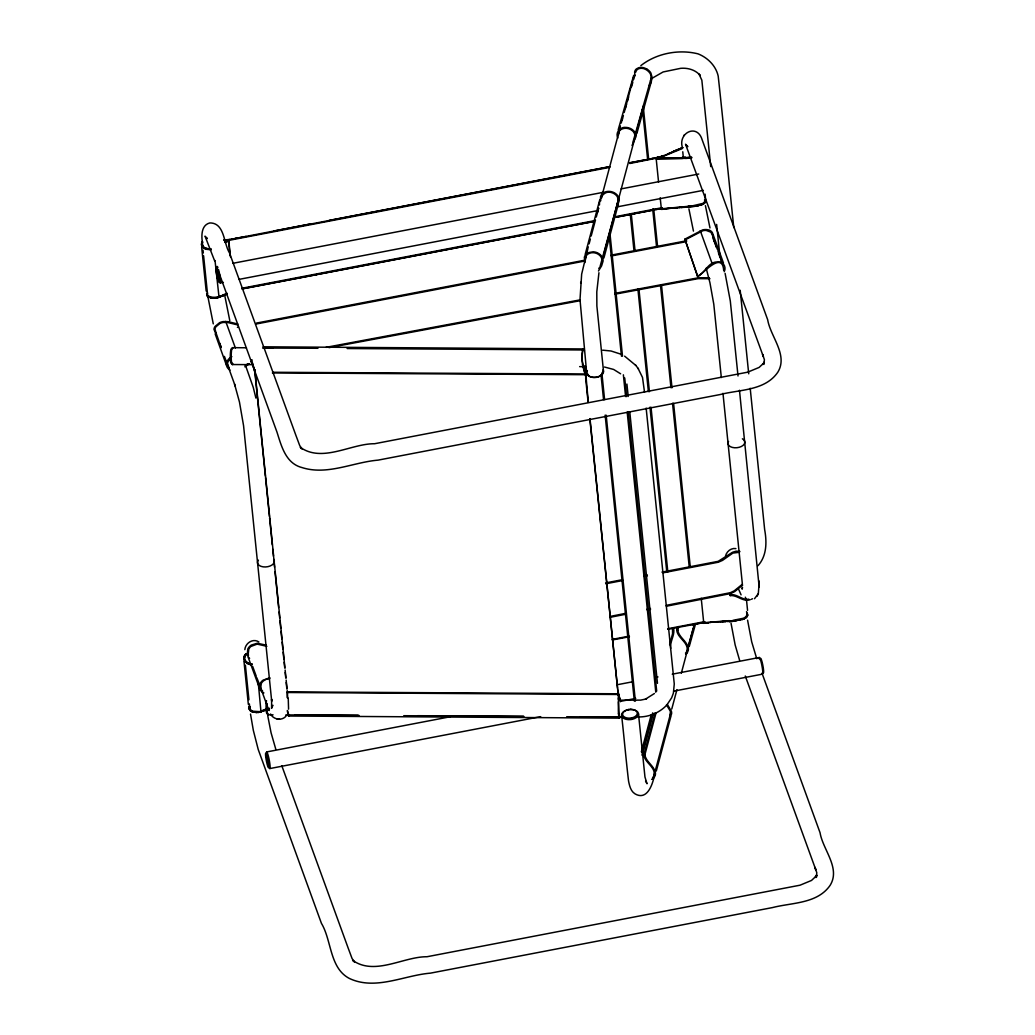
<?xml version="1.0" encoding="UTF-8"?>
<svg xmlns="http://www.w3.org/2000/svg" width="1035" height="1035" viewBox="0 0 1035 1035"><rect width="100%" height="100%" fill="white"/><g stroke="black" fill="none" stroke-linecap="round" stroke-linejoin="round"><path stroke-width="1.5" d="M584.943 366.015L585.318 375.123M650.523 81.04L651.274 77.832L650.549 74.3A8.034 5.796 34.4 0 0 649.902 73.136A8.681 6.275 34.1 0 0 645.633 69.41C642.386 67.456 636.499 67.792 635.684 72.243M585.098 365.963L588.255 401.8M618.387 701.846L618.348 710.346A11.773 1.384 -88.7 0 0 618.464 713.4M580.027 299.206L581.657 274.146L587.518 249.81M617.339 203.882L618.205 199.949L617.468 197.051A8.138 6.404 15.2 0 0 616.782 195.977A8.668 6.831 15 0 0 612.254 192.82C604.556 189.625 598.98 197.879 599.472 204.982M654.159 775.202C655.621 766.844 644.598 762.717 643.822 754.826L655.013 712.895M670.124 715.198A8.164 6.443 15.5 0 0 670.331 714.667L670.331 711.213L666.488 704.809M628.31 709.454L628.297 709.816A8.306 5.033 -5.4 0 0 626.046 710.385A8.5 5.007 -5.8 0 0 624.183 718.639A8.5 5.007 -5.8 0 0 637.676 716.259A8.5 5.007 -5.8 0 0 631.052 709.544A8.396 4.968 -5.8 0 0 628.323 709.868M288.571 709.156L288.235 698.082M580.674 283.202L580.738 282.232M230.482 360.542L231.4 361.163A8.396 1.229 -89.6 0 0 231.685 363.104M266.5 700.604A7.439 1.087 -89.6 0 0 266.111 708.962A7.659 1.113 -89.6 0 0 266.254 710.812L267.172 711.446M601.451 198.345L601.542 197.219M586.211 254.623L585.37 260.031M620.379 125.985L618.296 135.533M763.933 364.449L764.399 359.65L762.549 354.28L763.39 356.674L685.532 144.227L687.835 146.647L687.201 146.181M244.26 657.833L245.748 654.405M742.341 587.388L742.082 589.148L742.535 587.57M723.711 270.394C722.288 250.949 703.554 272.981 697.706 276.837L684.885 239.137L702.7 229.886A10.039 6.844 -17.3 0 1 706.452 229.576L707.63 229.705A9.069 6.184 -17.3 0 1 710.657 230.857L711.42 231.465A9.832 6.702 -17.1 0 1 712.805 233.755L712.701 236.472M651.274 77.832L632.993 141.976M618.193 200.531L600.054 266.525M669.619 644.753L672.543 633.795L672.543 628.219M272.386 372.923L585.215 374.696L582.356 361.357A7.931 1.32 88.9 0 1 582.2 358.291L582.188 357.243A8.772 1.436 88.9 0 1 582.278 354.268L582.821 350.671A8.707 1.436 89 0 1 583.468 349.778L583.986 350.425M598.942 272.723L596.794 291.883L596.872 305.998L603.509 371.332M287.381 697.862L287.329 691.897L618.348 693.786L620.664 701.51M618.542 699.686L618.27 693.877L618.413 695.727M218.825 272.386L276.979 432.113C281.429 446.059 285.686 463.421 302.065 467.587C327.319 475.634 353.026 462.244 378.06 460.135L720.166 394.542C739.689 389.496 764.943 390.868 777.764 372.289C788.424 355.005 770.441 336.685 767.672 319.712L702.105 139.673C697.085 123.01 677.511 133.075 682.518 147.901M244.829 649.644C245.36 643.123 253.019 637.961 258.879 641.972M207.168 294.613L207.634 293.487M620.068 716.699L619.758 717.695A9.703 1.255 -88.4 0 1 618.891 717.32L618.438 713.477M585.215 254.274L599.653 200.234M587.039 251.518L588.281 246.86M589.109 243.846L590.351 239.111M591.179 236.006L595.474 220.028M597.402 212.731L598.644 208.074L596.276 217.039M622.177 120.034L623.393 115.506M624.196 112.492L633.95 75.982M601.451 197.659L619.357 130.591M603.573 255.192L643.472 105.777M603.91 257.974L618.374 203.908M641.351 751.85L651.209 714.9M642.308 752.341L652.671 712.908M642.023 755.239L653.176 713.49M651.662 779.355A9.638 7.504 14.5 0 0 654.637 776.677L655.336 774.892A9.949 7.75 14.2 0 0 655.155 771.709C653.227 765.201 646.008 761.669 644.857 754.851L655.97 713.206M654.392 774.102L670.551 713.555M671.767 709.014L676.942 689.646M681.315 673.242L693.334 628.245M656.293 771.036L670.732 716.944M655.013 771.735C653.835 780.791 648.479 801.556 635.128 793.923C630.716 791.309 629.526 785.785 628.568 781.114C625.968 759.341 624.118 737.476 621.647 715.677M636.848 133.567L651.442 81.105M688.184 646.435L694.42 624.001M689.219 646.616L695.468 624.17M685.481 653.098A8.655 6.818 15 0 0 686.619 651.74A8.228 6.482 15.2 0 0 687.085 650.692C688.611 642.295 677.563 638.168 676.748 630.276L677.615 627.21M685.765 654.159A9.638 7.607 15.1 0 0 687.563 652.179L688.262 650.381A9.962 7.853 14.6 0 0 688.081 647.16C686.218 640.613 678.947 637.133 677.783 630.315L678.844 626.563M754.489 598.722L758.319 593.715L759.03 584.348M618.205 129.763L633.718 75.296M621.207 123.074L622.449 118.727M625.334 108.559L626.576 104.199M627.404 101.301L628.646 96.941M631.544 86.772L632.786 82.412M633.614 79.514L634.856 75.154M585.383 257.715C586.34 253.109 592.188 251.751 596.108 253.226A8.655 6.922 15.5 0 1 600.197 255.917A8.215 6.559 15.6 0 1 601.296 257.534L601.762 258.685A9.237 7.387 14.9 0 1 602.008 261.053M618.309 133.243C619.292 128.65 625.114 127.383 629.021 128.832A8.655 6.818 14.9 0 1 633.122 131.471A8.202 6.456 15.2 0 1 634.222 133.075L634.83 134.783A9.341 7.387 13.8 0 1 634.934 136.542M582.757 349.714L582.925 349.261A9.807 1.591 89.1 0 1 583.662 348.808A9.056 1.449 88.6 0 1 584.219 350.024L584.4 350.632M724.215 271.713C726.596 267.353 723.4 261.234 718.122 261.946C708.315 261.208 705.417 272.968 697.603 276.034L697.706 276.837M725.496 556.144C726.544 551.526 731.046 547.735 735.911 548.602M684.019 135.533L684.29 134.873M202.394 241.957L201.903 243.536A9.237 5.861 -5.2 0 0 202.433 245.825L204.361 247.727L208.617 249.06M202.2 241.931L201.709 244.338L203.403 247.249A8.888 5.628 -5.1 0 0 206.211 248.71L209.846 249.124M249.836 706.504L249.319 707.862A9.237 5.007 -6.4 0 0 249.81 709.816L253.653 712.08M249.629 706.465L249.112 708.548L250.755 711.019A8.888 4.852 -6.5 0 0 253.549 712.183L259.63 712.209M249.215 706.051L248.646 708.251L250.367 710.838M619.719 716.686L619.59 716.944A8.772 1.113 -88.2 0 1 619.189 716.97L618.348 697.952M756.921 596.341L757.529 595.203M757.723 594.814L758.319 593.715M272.412 706.025L272.826 705.249L271.584 708.328L271.623 699.181L271.7 701.251L243.561 425.644L239.46 402.02L234.518 383.972M617.222 206.418L619.228 200.674A10.738 8.513 13.7 0 0 619.098 198.733L617.649 195.589A9.677 7.62 15 0 0 613.341 192.329A9.289 7.323 15 0 0 609.382 191.41A9.781 7.711 15 0 0 604.841 192.109L602.422 193.61A9.237 7.284 15 0 0 600.507 197.012L600.766 200.764M650.51 83.408L652.309 77.974L650.756 72.76A9.664 7.167 32.3 0 0 646.707 68.944M764.257 361.978L762.873 364.462L764.36 362.496L759.121 367.425L747.658 372.186L374.605 443.73C351.15 443.51 322.364 463.124 300.241 447.288L302.091 448.931L299.71 445.555L295.777 435.023L229.46 252.838C223.56 243.652 224.828 222.784 209.846 222.939C201.825 224.893 201.359 234.272 202.2 240.961M244.933 655.155L244.079 657.367A9.341 6.702 -3.9 0 0 245.644 661.675L246.433 662.361A8.785 6.469 -3.7 0 0 252.126 664.354M598.799 268.557L599.446 267.548M598.463 271.002L601.594 265.892L603.043 261.195A10.259 8.202 14.6 0 0 602.784 258.582L601.49 256.046A9.703 7.737 15.4 0 0 596.419 252.449A9.237 7.374 15.4 0 0 593.223 251.828L588.682 252.553L586.263 254.067A9.199 7.348 15.5 0 0 584.348 257.495L584.956 262.554M207.44 293.448L207.013 294.328A9.341 4.153 -7.3 0 0 208.41 296.903L209.148 297.291M632.023 145.482L635.982 136.685A10.272 8.125 13.8 0 0 635.71 134.11L634.403 131.6A9.703 7.646 14.9 0 0 629.332 128.055A9.237 7.271 15 0 0 626.136 127.434C620.301 126.503 615.023 132.493 617.869 138.017M649.307 85.284L649.915 84.365M667.122 704.576L671.65 697.81L673.384 693.191L674.264 683.954L646.15 408.101M286.423 715.521C282.684 721.24 273.473 719.881 270.575 714.021M758.034 565.666C766.909 555.769 766.896 541.939 764.658 529.635L750.194 388.28M666.566 705.288C659.256 712.986 648.531 717.216 637.948 716.944M654.405 693.515L645.374 699.207L646.539 698.91L640.665 700.113L618.956 700.19M640.846 65.632C656.436 53.264 678.895 49.02 698.082 53.872C707.694 57.675 715.897 65.787 718.187 76.072C723.75 126.542 728.459 177.101 733.789 227.596M652.179 78.207L663.124 71.958L680.745 68.31C687.926 67.715 695.611 69.875 700.307 75.581L699 74.067L701.846 80.187L710.735 166.583M231.297 357.968L228.334 361.124A8.785 6.999 -19.9 0 0 227.532 363.932L229.162 368.149M742.703 585.086L734.643 591.632L730.49 593.572L666.32 606.238M742.211 584.348L734.151 590.894L730.322 592.706L666.217 605.359M245.179 365.562L247.973 363.634M244.842 366.843L249.474 363.686M745.278 617.921L742.367 619.383M703.153 204.05L703.554 203.792A9.587 4.256 -7.1 0 0 705.728 201.476L705.133 194.153M231.853 356.674L230.74 357.308A9.056 7.219 -19.9 0 0 228.023 359.87L227.402 360.866A9.832 7.827 -19.9 0 0 226.484 364.022L226.51 365.07A9.224 7.336 -20 0 0 227.635 367.968L228.334 368.758A9.716 7.737 -19.9 0 0 230.106 370.038M266.668 708.82L259.513 711.627L252.838 711.213A8.177 4.412 -6.3 0 1 250.625 709.907L249.707 707.5A8.151 4.399 -6.5 0 1 249.875 706.853M266.564 709.557L259.669 712.326M225.229 242.604L228.813 241.013L225.229 241.828M224.931 242.087L227.532 240.961M266.487 709.725L258.414 712.507M227.131 293.849L224.582 295.04A33.922 12.459 -9.1 0 1 223.055 295.661M226.406 294.225L227.066 293.94M224.893 295.04L226.587 294.186M225.928 294.47L225.19 294.846M224.285 294.522L226.988 293.151M751.358 599.304L752.51 598.735M266.655 709.661L262.36 711.187A9.263 6.106 6.3 0 1 260.665 711.381L260.898 712.041M237.416 327.409L238.464 326.931M225.41 241.698L228.101 240.793M671.728 152.249L673.889 151.226M223.392 295.764L220.416 296.709M250.949 361.888L251.997 361.422M673.694 151.369L675.868 150.347M667.756 153.995L677.977 149.596M667.95 153.853L669.981 153.115M675.687 150.489L677.86 149.493M743.001 619.292L744.062 618.827A9.341 5.059 -6.5 0 0 745.446 617.999M665.738 154.836L667.976 153.995M677.692 149.635L682.156 147.979M678.74 149.208L679.956 148.652M663.681 155.638L665.958 154.823M679.801 148.794L681.017 148.251M680.862 148.393L682.091 147.863M682.376 148.535L660.912 157.281L629.823 163.491M661.572 156.388L663.901 155.625L660.511 156.725M681.949 147.992L683.048 147.63M661.792 156.376L652.723 158.471M741.979 619.564L744.294 618.671A9.781 5.317 -6.5 0 0 745.743 617.791A9.626 5.253 -6.2 0 0 747.865 614.997L746.507 611.607M742.444 619.499L732.948 621.078L717.643 621.841M685.002 239.939L702.843 230.714A8.966 5.99 -17 0 1 706.181 230.43L710.579 232.073A8.797 5.874 -17 0 1 711.795 234.065L711.912 234.829M659.424 157.035L660.628 156.608M659.528 156.919L656.099 157.812M750.168 599.744C742.988 602.228 737.243 594.802 730.231 595.604L729.468 593.637M657.29 157.462L658.415 157.204M704.615 621.647L667.756 628.75M704.757 622.229L701.432 623.031M703.722 622.578L704.938 622.229M662.594 208.242L659.088 209.031M662.284 207.66L616.187 216.522M662.413 208.242L648.647 210.894M702.584 622.811L703.787 622.475M656.164 157.708L653.848 158.264M609.925 616.472L625.683 613.354M647.069 609.136L650.459 608.476M610.029 617.339L625.787 614.234M647.173 610.016L650.562 609.343M234.492 238.645L236.847 238.089M228.735 239.719L233.405 238.762M235.734 238.438L232.202 239.085M256.382 323.101L585.28 260.108M256.46 323.942L585.357 260.923M235.644 238.412L246.136 236.446M273.822 231.012L310.785 223.922L236.795 238.192M329.272 220.377L609.641 166.635M347.708 216.936L609.68 166.751M643.472 160.244L651.662 158.717M645.879 159.817L647.03 159.597M609.796 167.334L231.232 239.913L224.246 240.573M220.235 282.982L223.405 282.374M239.253 279.334L597.234 210.687M617.83 206.741L703.373 190.349M593.081 220.947L241.97 288.248M316.102 274.689L242.087 288.83M593.301 221.542L316.011 274.663M616.304 217.091L654.469 209.911M593.249 221.645L242.125 288.946M616.355 217.221L634.83 213.676M612.293 639.371L629.241 636.124M612.422 639.953L629.461 636.732M667.873 629.332L677.213 627.572M692.182 624.791L695.649 624.131L677.123 627.559M266.732 751.94L450.484 716.712M616.795 684.821L632.644 681.78M654.819 677.524L657.988 676.929M672.245 674.186L759.367 657.484M629.655 162.793L643.524 160.14M310.733 224.026L347.799 216.962M629.603 162.896L643.563 160.257M648.091 159.351L649.346 159.157M231.115 239.331L232.267 239.111M232.953 263.291L603.677 192.238M621.103 188.9L698.729 174.022M655.582 209.562L656.824 209.368M634.791 213.559L648.738 210.92M611.18 255.14L686.645 240.767M611.258 255.968L686.567 241.608M605.604 582.925L622.501 579.678M643.899 575.576L647.276 574.93M661.921 572.122L718.161 561.345L732.521 552.276L736.105 551.176L739.896 551.396M605.695 583.792L622.591 580.557M644.003 576.456L647.38 575.809M663.15 572.795L718.342 562.212L722.546 560.375L732.884 553.078L739.52 552.263M696.762 623.782L700.32 623.148M695.611 624.014L696.853 623.807M696.801 623.911L700.268 623.251M269.786 768.565L540.697 716.647M621.492 701.161L635.749 698.418M673.772 691.134L762.497 674.134M656.785 209.471L659.14 208.928M700.229 623.135L701.484 622.928M729.261 621.246A63.614 30.119 -7.3 0 0 732.858 620.948L740.154 619.991M652.774 158.368L651.623 158.588L652.813 158.497M325.947 347.359L579.91 299.917M614.842 293.384L698.25 277.807L709.337 277.846M329.026 347.631L579.975 300.732M614.919 294.212L698.25 278.635L709.958 278.726M738.861 620.185L740.038 619.965M663.771 209.018L661.313 208.824L688.159 206.353M224.336 239.978L229.938 239.421M703.567 622.734L729.339 620.651M710.709 622.462L703.684 623.316L708.38 622.708M227.584 239.913L228.8 239.745M658.571 182.121L656.177 158.653L665.544 157.669M656.397 159.261L682.065 158.588M695.391 206.288L701.743 204.762A9.237 4.024 -7.3 0 0 705.327 201.838L705.391 200.725M691.652 157.307L677.317 157.954M691.755 157.889L685.675 158.484M216.535 297.782L219.045 297.304L215.021 260.51M690.397 157.359L691.535 157.294M706.064 622.941L708.354 622.617M748.887 599.174C742.121 600.481 736.933 593.611 730.167 594.711L730.231 595.604M227.648 239.939L224.323 239.848M735.303 620.702L736.48 620.547M690.371 157.462L686.813 157.708M658.532 158.187L660.925 158.044M691.678 206.03L702.674 203.468A8.552 3.61 -7.7 0 0 704.55 201.696A8.06 3.403 -7.8 0 0 704.719 200.428L704.499 199.962M732.871 620.366L743.66 618.205A8.746 4.709 -6.5 0 0 744.928 617.442A8.565 4.619 -6.4 0 0 746.817 614.971A8.112 4.373 -6.5 0 0 746.83 613.69M668.39 208.32L677.718 207.712L676.735 207.647M688.016 157.708L689.194 157.605M671.262 208.022L661.417 209.303L660.175 197.776M710.631 622.333L715.379 622.087M269.902 677.731L262.799 680.331A9.716 7.788 -20.1 0 0 260.432 683.074L259.914 684.109A9.224 7.387 -20.2 0 0 259.423 687.331L259.604 688.366A9.832 7.879 -20.1 0 0 261.118 691.069L261.92 691.807A9.056 7.258 -20.1 0 0 263.899 692.92M684.601 207.22L694.2 206.457L701.989 204.581A9.832 4.373 -7.4 0 0 703.464 203.83M269.799 678.611L267.56 678.908A8.202 6.572 -20.1 0 0 264.378 680.254L263.459 680.927A8.733 6.999 -20.1 0 0 261.35 683.372L260.626 688.055A8.785 7.038 -20.1 0 0 261.971 690.474L262.683 691.121M688.133 206.974L697.681 205.784L702.985 203.973A8.966 3.868 -7.4 0 0 704.99 202.11A8.487 3.648 -7.7 0 0 705.184 200.751L705.158 200.208M673.099 208.009L661.52 209.432M688.197 206.935L685.778 207.142M672.362 207.931L675.648 207.712M227.053 239.887L224.854 239.9M660.86 157.915L674.962 157.773M715.301 622.009L712.986 622.164L717.695 621.957M728.187 621.31L729.377 621.362M683.423 207.298L684.678 207.194M684.691 207.31L681.069 207.427M675.312 207.763L680.008 207.582M727.01 621.388L728.2 621.44M681.172 207.518L682.35 207.453M685.623 157.773L686.826 157.799M678.934 207.518L681.185 207.388M255.891 712.546L258.388 712.416M724.668 621.505L725.845 621.453L722.327 621.608M719.985 621.725L723.387 621.595M202.834 242.345A8.151 5.201 -5.1 0 0 202.355 243.846L203.326 246.718A8.177 5.214 -5.3 0 0 205.551 248.335L211.088 249.086M211.153 249.797L206.03 249.267A9.302 5.861 -5.2 0 1 203.067 247.753L201.32 244.713L201.851 242.203A9.561 5.99 -5.5 0 1 202.446 241.401M209.924 249.215L211.101 249.176M213.779 297.976L214.646 297.964M237.791 324.007L227.998 321.639L223.237 321.575A10.027 7.012 -17.5 0 0 219.549 322.713L214.982 326.517A9.755 6.805 -17.6 0 0 213.973 329.337L215.681 333.477M665.621 157.799L676.191 157.889M680.875 157.876L682.091 157.954M622.695 716.957L579.885 716.737M232.513 364.54L253.264 364.656M268.272 714.823L273.072 714.849M285.841 714.913L358.097 715.327M680.914 157.967L677.317 157.825M263.058 346.79L583.106 348.937M262.618 348.032L317.965 348.277M347.126 348.536L583.132 349.972M272.774 372.277L585.344 374.036M287.2 692.506L618.141 694.485M417.648 715.702L523.775 716.362M295.104 715.004L359.029 715.418M403.741 715.702L523.581 716.466M566.688 716.737L619.447 717.074M288.7 716.026L619.46 718.135M667.937 157.734L672.659 157.799M232.435 347.657L246.446 347.773M263.563 347.915L272.904 347.993M579.639 366.636L585.823 366.7M678.559 157.941L676.127 157.928M257.055 712.481L253.29 712.08A9.302 5.097 -6.4 0 1 250.379 710.825M643.822 754.826L644.857 754.851M676.748 630.276L677.783 630.315M602.68 350.166L611.077 351.007L620.263 353.97M252.1 664.832L251.233 664.768A9.729 6.934 -3.9 0 1 247.249 663.59L244.363 660.912L243.794 657.199A9.224 6.572 -3.9 0 1 245.295 654.521A9.845 7.012 -4 0 1 246.123 653.745M278.635 719.131L279.528 719.221M277.018 718.976L277.91 719.066M237.455 324.861L227.635 322.48L223.275 322.428A8.966 6.145 -17.3 0 0 219.989 323.438L215.914 326.775A8.72 5.977 -17.3 0 0 215.008 329.246L215.901 332.248M604.479 367.024L613.651 369.456L620.625 373.803M207.556 292.413A9.224 4.166 -7.4 0 0 206.677 293.642L207.103 295.984L209.872 297.498A9.729 4.373 -7.3 0 0 213.779 297.964M266.849 646.319L257.172 644.119L250.858 646.474A8.707 7.737 -24.3 0 0 248.788 649.113L248.193 654.249A8.72 7.75 -24.3 0 0 248.542 655.22M266.228 645.154L257.275 643.24L251.233 645.09A9.703 8.526 -23.9 0 0 247.882 648.803L247.184 654.547A9.755 8.59 -23.7 0 0 248.788 657.548L249.616 658.363M206.715 238.257L207.349 238.58L205.033 236.148L214.607 260.794M624.622 356.156L635.826 365.433M247.029 662.581L244.946 660.433M207.75 296.178L209.743 297.356A8.823 3.765 -7.4 0 0 218.967 297.226L218.89 297.381M667.342 704.408L671.353 711.136A10.221 8.073 13 0 1 671.599 713.71L670.809 716.155A9.664 7.607 14.8 0 1 670.02 717.216M638.013 368.292L642.502 377.413L644.52 392.187M635.386 364.863L638.504 368.939M746.597 612.746L747.49 615.333A9.263 5.033 -6.3 0 1 745.834 617.701L745.433 617.999A8.992 4.864 -6.3 0 0 747.27 615.333A8.552 4.619 -6.4 0 0 747.283 613.988M288.39 714.887L287.562 710.877M218.89 297.265L218.657 296.747A8.189 3.441 -7.4 0 1 209.329 296.424A8.629 3.739 -7.4 0 1 207.582 294.729M645.555 781.089L647.017 783.754L644.96 777L638.491 713.917M741.073 594.84L738.809 589.639M224.103 294.483A19.898 7.568 -8.4 0 1 218.67 296.76L218.838 297.317A8.759 3.661 -7.5 0 1 209.329 297.2M253.95 367.49L253.29 365.898M260.665 711.368L260.988 712.028L258.323 683.32M256.796 677.692L259.5 684.536M224.401 356.402L226.587 362.198M218.657 296.747L218.683 296.825A6.016 4.256 13.5 0 0 220.39 296.657M745.329 597.195L746.442 600.222M252.669 666.449L256.279 676.282M248.258 657.523L259.255 687.434M713.154 234.725L723.478 263.071M713.464 238.671L715.405 244.001M715.897 245.321L717.346 249.319M717.837 250.651L719.286 254.649M719.778 255.981L721.227 259.966M713.671 239.861L716.375 247.3M762.73 675.195L820.056 832.722C822.825 849.709 840.808 868.029 830.148 885.3C817.339 903.878 792.073 902.52 772.55 907.566L430.444 973.146C403.999 975.293 375.485 990.793 349.351 978.437C329.479 968.01 331.769 940.492 321.419 923.323L258.22 749.469L253.342 730.399L250.509 714.059M219.498 342.792L221.024 346.984M227.157 363.828L235.32 386.275M260.083 686.27L268.298 708.794M281.843 765.848L348.161 948.047L352.094 958.578L354.488 961.942L352.625 960.312C374.748 976.147 403.534 956.521 426.989 956.741L800.042 885.197L811.505 880.449L816.744 875.519L815.257 877.486L816.641 875.002L816.33 877.46L816.783 872.673L814.933 867.291L815.774 869.685L745.291 675.997M718.549 253.316L720.192 257.831M700.255 230.663L712.041 263.265M756.753 658.713L751.695 641.803L747.581 620.172M246.11 367.114L253.264 387.413L255.917 398.1M225.733 321.406L235.372 347.98M219.653 343.258L221.218 347.644M215.189 333.982L226.38 365.096M275.776 749.159L271.067 732.767L267.78 715.922M712.662 237.08L713.956 240.741M631.492 717.954L631.79 719.403M720.735 259.332L721.55 261.661M739.598 660.278L735.16 644.973L731.059 623.342M215.966 332.74L219.122 341.757M684.885 239.137L697.603 276.034M252.967 365.019L252.411 362.703M706.181 268.194L709.958 282.84L713.788 304.187L721.33 377.542M229.796 320.682L224.647 294.962M213.275 323.851L207.919 296.812M709.971 227.92L705.417 205.655M693.45 231.09L688.896 208.824M725.108 273.356L730.309 301.017L738.02 375.964M620.457 701.614L618.089 691.548M254.571 369.379L255.192 373.402M634.908 75.775L634.649 72.036A9.237 6.766 32.4 0 1 636.396 68.918L638.66 67.741A9.755 7.141 32.2 0 1 642.929 67.598A9.263 6.753 32.1 0 1 646.668 69.022M287.562 692.816L287.212 690.604M618.348 693.812L618.128 691.962M582.55 364.695L582.071 359.468A9.664 1.578 89 0 1 582.33 351.822A9.199 1.501 89 0 1 582.757 349.714M252.178 362.638L255.231 373.829L273.641 556.118M585.215 374.696L583.003 366.895A11.721 1.811 88.6 0 1 582.55 364.773M670.706 648.428C669.658 641.467 675.13 635.27 673.591 628.271M655.789 692.234L627.184 412.111M656.682 691.082L628.219 412.137M690.306 567.258L673.578 403.301M689.258 567.232L672.53 403.262M207.323 292.09L203.597 255.761M722.973 393.326L742.354 583.986M626.912 384.05L628.206 396.457M642.528 109.529L647.612 159.261M610.12 234.984L622.514 356.195M609.085 234.945L621.466 356.169M585.745 377.439L585.577 375.77M589.989 418.593L617.96 692.156M585.668 378.487L588.126 402.421M589.859 419.227L617.572 688.379M617.701 689.646L617.921 691.729M286.928 687.693L287.057 688.961M286.837 688.754L286.203 682.453M228.851 241.22L230.443 256.861M203.028 250.211L203.313 252.993M249.357 703.891L249.914 709.35M201.644 247.106L206.172 291.042M740.193 290.253L748.719 373.816M739.482 390.273L759.147 586.961M716.647 224.427L719.933 256.564M701.225 598.295L703.787 623.329M648.66 159.299L643.291 106.851M653.732 209.031L657.548 246.33M661.507 285.181L671.987 387.763M652.697 208.992L656.5 246.291M660.472 285.142L670.952 387.724M631.337 214.517L634.985 250.263M638.944 289.101L649.424 391.67M651.015 407.208L667.834 571.928M630.289 214.478L633.938 250.224M637.909 289.075L648.389 391.631M649.967 407.169L666.786 571.902M629.798 412.072L657.471 683.333M624.726 377.956L626.628 396.599M623.368 374.812L625.593 396.573M601.891 373.208L604.595 399.626M606.187 415.177L635.386 701.122M601.012 374.735L603.547 399.601M605.139 415.138L634.339 701.096M273.783 557.619L281.921 638.181M282.037 639.307L282.943 648.259M283.06 649.372L283.952 658.325M284.069 659.45L284.974 668.403M285.142 670.072L285.996 678.468M286.165 680.15L286.876 687.279M265.374 476.178L255.024 373.596M265.529 477.678L269.449 516.465M269.592 517.966L272.308 544.824M272.761 549.287L273.512 556.752M273.809 559.741L274.56 567.193M275.012 571.669L277.729 598.528M277.885 600.028L278.635 607.48M279.088 611.957L279.683 617.934M279.993 620.909L280.744 628.374M281.041 631.35L281.792 638.815M282.141 642.179L282.814 648.893M283.15 652.244L283.836 658.959M284.172 662.322L284.677 667.355M285.181 672.388L285.699 677.42M228.567 240.625L230.003 254.713M245.399 665.182L248.93 699.751M243.988 661.326L248.335 704.369M746.533 600.197L747.555 610.391M682.764 151.77L683.281 156.997M586.741 373.583L580.027 299.801M287.329 691.897L287.536 697.681M287.355 710.437L288.04 715.263A9.664 1.41 -89.7 0 0 289.205 715.146A9.224 1.345 -89.7 0 0 289.36 714.538M254.843 369.676L254.92 372.82L254.701 370.142M251.932 359.675L251.997 360.736M758.875 580.816L758.965 583.08M742.38 438.801A8.474 4.994 -5.8 0 1 743.156 445.322A8.474 4.994 -5.8 0 1 732.301 447.405A8.474 4.994 -5.8 0 1 728.549 441.453M273.719 559.495A8.474 4.994 -5.8 0 1 265.568 566.96A8.474 4.994 -5.8 0 1 258.401 560.129M218.488 269.475A8.474 1.009 79.1 0 1 220.546 281.895A8.474 1.009 79.1 0 1 218.256 277.535A8.474 1.009 79.1 0 1 216.923 266.487M217.35 266.512A8.474 1.009 79.1 0 1 217.893 267.612M732.909 621.388A63.95 30.17 -7.2 0 1 729.313 621.673M732.896 621.194A64.894 30.429 -7.2 0 1 729.287 621.492M252.152 664.172A8.914 6.482 -3.9 0 1 247.016 662.594M245.01 654.987A9.341 6.702 -3.9 0 1 246.032 653.771M251.932 664.237A8.189 6.029 -3.7 0 1 246.602 662.025M246.524 662.064A8.629 6.275 -3.8 0 1 244.842 657.251L245.308 655.996A8.578 6.236 -3.5 0 1 245.838 655.207M760.363 659.903A7.413 0.88 79.1 0 1 762.588 664.095A7.413 0.88 79.1 0 1 763.093 672.634M759.056 658.622A8.474 1.009 79.1 0 1 761.902 665.518A8.474 1.009 79.1 0 1 761.876 673.255M231.827 349.248A7.439 1.087 -89.6 0 0 230.663 350.8A7.439 1.087 -89.6 0 0 230.352 358.731A7.633 1.113 -89.6 0 0 230.727 362.224A7.439 1.087 -89.6 0 0 231.827 362.78M266.254 710.812A7.633 1.113 -89.6 0 0 266.487 712.494A7.439 1.087 -89.6 0 0 267.535 713.206M268.168 708.419A7.439 1.087 -89.6 0 1 268.026 710.411M267.056 703.451A8.5 1.242 -89.6 0 0 267.017 709.389A8.396 1.229 -89.6 0 0 267.444 713.374A8.5 1.242 -89.6 0 0 268.634 714.176M231.4 361.163A8.306 1.203 -89.7 0 1 231.258 359.093A8.5 1.242 -89.6 0 1 231.607 350.037A8.5 1.242 -89.6 0 1 232.94 348.265M232.94 363.751A8.5 1.242 -89.6 0 1 231.685 363.156M269.385 708.251A8.5 1.242 -89.6 0 1 269.242 710.553M602.499 372.044A7.439 4.386 -5.8 0 1 596.005 377.439A7.439 4.386 -5.8 0 1 587.776 374.023M602.965 369.922A8.5 5.02 -5.8 0 1 594.776 377.322A8.5 5.02 -5.8 0 1 587.388 370.646M224.427 294.677A22.227 7.75 -10.2 0 1 218.618 297.058M224.116 294.936A20.04 7.387 -9.1 0 1 218.631 297.2M202.239 241.931A9.134 5.744 -5.5 0 1 202.485 241.543M685.675 158.316A64.894 45.346 -4.2 0 1 682.078 158.42M224.479 239.939A17.194 10.208 -5.5 0 1 223.974 239.887M691.768 206.146A69.125 28.139 -7.7 0 1 688.275 206.47M691.69 205.887A68.595 28.061 -7.7 0 1 688.184 206.211M288.998 714.564A8.746 1.281 -89.7 0 1 288.39 714.874M653.874 714.939A9.211 7.258 14.9 0 1 653.266 713.71M652.567 777.57A8.655 6.715 14.5 0 0 653.706 776.237A8.241 6.391 14.5 0 0 654.159 775.202M216.134 271.183A7.413 0.88 79.1 0 0 218.967 282.128A7.413 0.88 79.1 0 0 217.699 271.235A7.413 0.88 79.1 0 0 216.134 271.183M265.723 756.844A7.413 0.88 79.1 0 0 268.57 767.737A7.413 0.88 79.1 0 0 267.263 756.779A7.413 0.88 79.1 0 0 265.723 756.844M266.59 756.119A8.474 1.009 79.1 0 0 269.837 768.565A8.474 1.009 79.1 0 0 268.35 756.055A8.474 1.009 79.1 0 0 266.59 756.119M630.858 709.324A7.659 4.515 -5.8 0 0 626.498 710.101A7.439 4.386 -5.8 0 0 624.829 717.281A7.439 4.386 -5.8 0 0 636.641 715.198A7.439 4.386 -5.8 0 0 630.845 709.337M682.117 157.488A63.614 44.207 -4.1 0 0 685.636 157.385A63.95 44.531 -4.1 0 1 682.078 157.527"/></g></svg>
